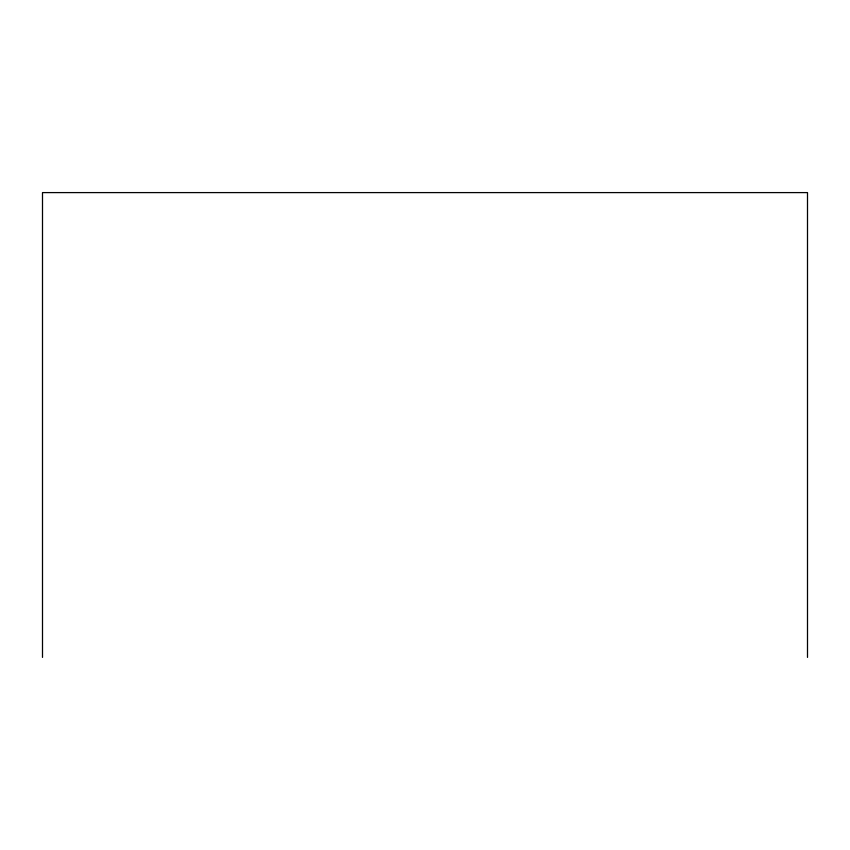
<?xml version="1.0" encoding="UTF-8"?>
<svg xmlns="http://www.w3.org/2000/svg" width="850" height="850" viewBox="0 0 850 850"><rect width="100%" height="100%" fill="white"/><g stroke="black" fill="none" stroke-linecap="round" stroke-linejoin="round"><path stroke-width="1.27" d="M807.5 657.401L807.5 192.599L42.5 192.599L42.5 657.401"/></g></svg>
